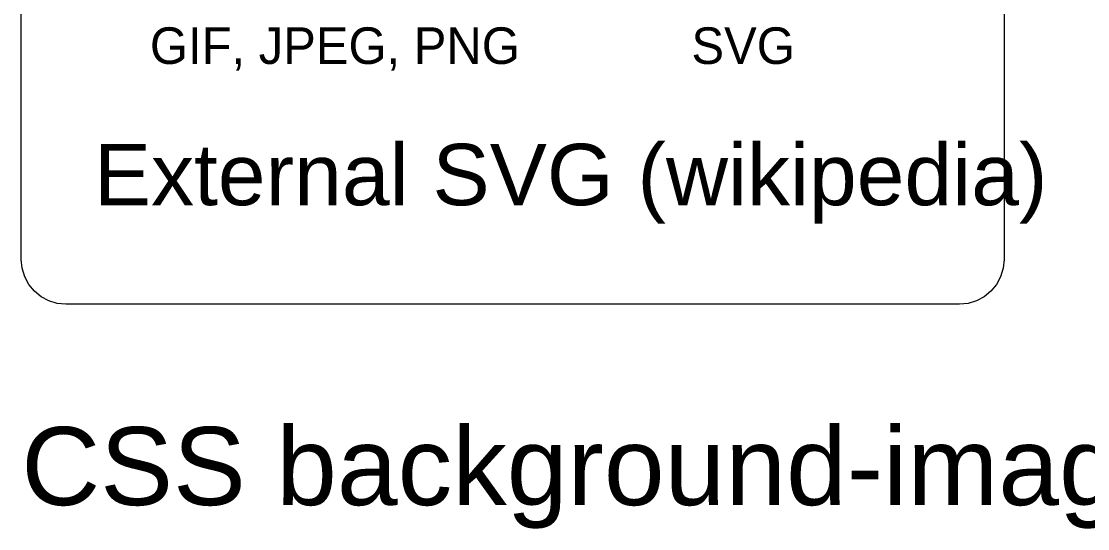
# Model space of a CAD drawing. Extents: x 0 to 591, y 0 to 1133.
# Drawn here: x 0 to 191, y 339.8 to 430.7 of the extents above; entities that cross this region are included whole.
import ezdxf

# ---------------------------------------------------------------- set-up
doc = ezdxf.new("R2010")
doc.units = 0
doc.layers.get('0').update_dxf_attribs({"lineweight": 0})
doc.styles.add('Arial', font='Arial.ttf')

msp = doc.modelspace()

# ---------------------------------------------------------------- linework, layer by layer
at = {"true_color": 0xdddddd}
msp.add_lwpolyline([(176, 522), (176, 388), (176, 388), (175.85, 386.44), (175.39, 384.94), (174.65, 383.56), (173.66, 382.34), (172.44, 381.35), (171.06, 380.61), (169.56, 380.15), (168, 380), (8, 380), (8, 380), (6.44, 380.15), (4.94, 380.61), (3.56, 381.35), (2.34, 382.34), (1.35, 383.56), (0.61, 384.94), (0.15, 386.44), (0, 388), (0, 522)], dxfattribs=at)

# ---------------------------------------------------------------- texts
at = {"true_color": 0x333388}
for s, height, p in [('GIF, JPEG, PNG', 6.5574, (23.03, 423.07)), ('SVG', 6.557, (120.02, 423.07))]:
    msp.add_text(s, height=height, dxfattribs=at).set_placement(p)
at = {"true_color": 0x888888, "style": 'Arial'}
msp.add_text('External SVG (wikipedia)', height=11, dxfattribs=at).set_placement((13, 397.75))
at = {"true_color": 0x555555, "style": 'Arial'}
msp.add_text('CSS background-image url() — extracted as image nodes', height=14, dxfattribs=at).set_placement((0, 344))

doc.saveas('drawing.dxf')
